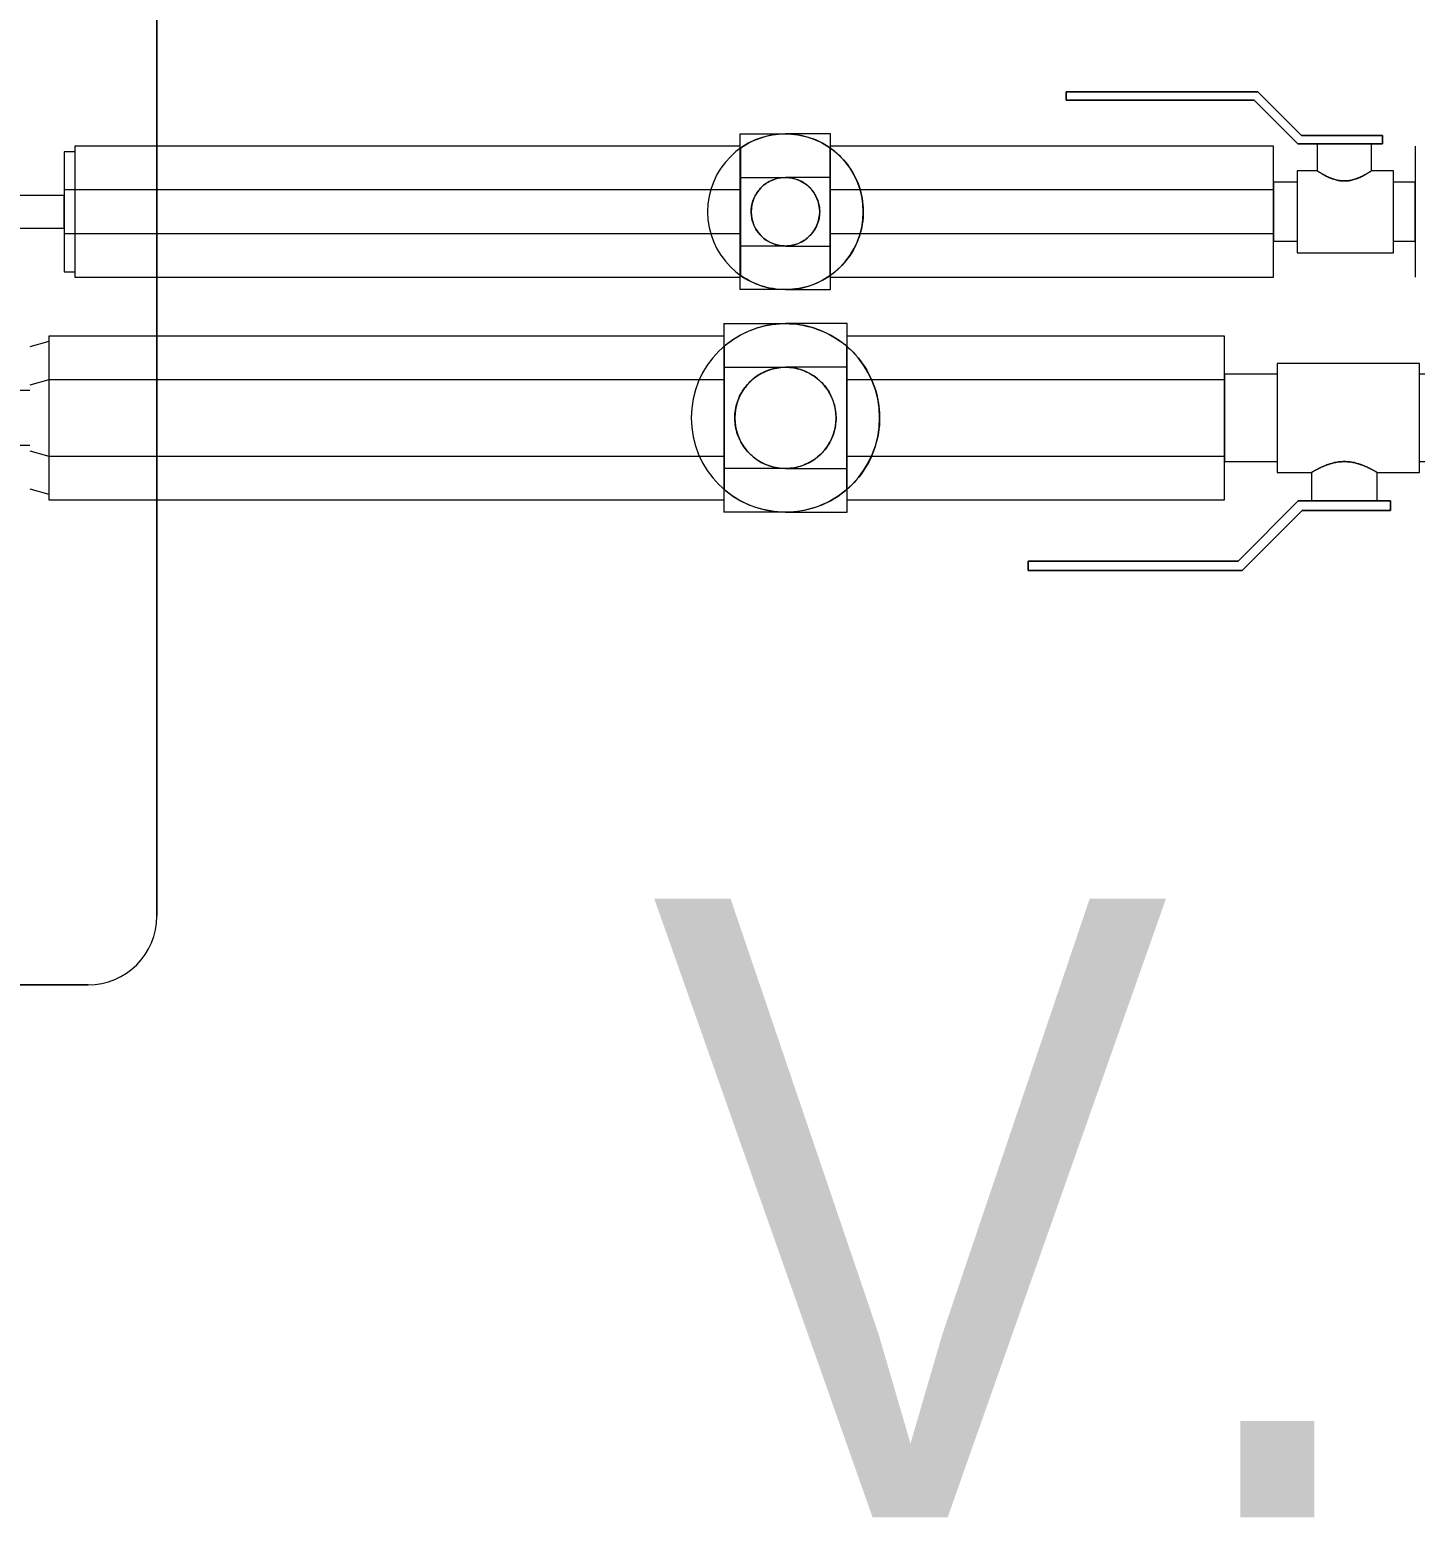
# Model space of a CAD drawing. Header units: metres. Extents: x 31.9 to 125.9, y -29 to 44.
# Drawn here: x 51.4224 to 51.8257, y -16.218 to -15.7851 of the extents above; entities that cross this region are included whole.
import ezdxf

# ---------------------------------------------------------------- set-up
doc = ezdxf.new("R2010")
doc.units = ezdxf.units.M
for name, color, linetype, lineweight in [('A-ANNO-NOTE', 7, 'Continuous', 9), ('M-EQPM', 7, 'Continuous', 18), ('P-PIPE', 7, 'Continuous', 18)]:
    doc.layers.add(name, color=color, linetype=linetype, lineweight=lineweight)
doc.styles.add('SansSerif_1', font='SANSS__.TTF', dxfattribs={"width": 0.9, "height": 0.0018})

# ---------------------------------------------------------------- blocks, each defined once
blk = doc.blocks.new('LG_VRF_Indoor_4-Way_42-48MBh - ARNU483TMC2-2049420-NIVEL 09')
at = {"layer": 'M-EQPM', "color": 1, "true_color": 0xff0000}
for p, q in [((-0.475, 0.455), (-0.475, -0.455)), ((-0.475, -0.455), (-0.475, 0.455)), ((-0.25475, -0.418), (-0.25475, -0.448)), ((-0.24525, -0.448), (-0.24525, -0.418)), ((-0.475, -0.421), (-0.475, -0.455)), ((-0.31795, -0.428), (-0.31795, -0.438)), ((-0.30205, -0.438), (-0.30205, -0.428)), ((-0.25475, -0.448), (-0.24525, -0.448)), ((-0.25475, -0.448), (-0.24525, -0.448)), ((-0.455, -0.475), (-0.421, -0.475)), ((-0.455, -0.475), (0.455, -0.475)), ((0.455, -0.475), (-0.455, -0.475)), ((-0.421, -0.475), (0.421, -0.475))]:
    blk.add_line(p, q, dxfattribs=at)
blk.add_arc((-0.455, -0.455), 0.02, 180, 270, dxfattribs=at)
blk.add_arc((-0.455, -0.455), 0.02, 180, 270, dxfattribs=at)
blk.add_arc((-0.455, -0.455), 0.02, 180, 270, dxfattribs=at)
blk = doc.blocks.new('Elbow - Welded - REFRIGERACION  MULTI-V20-NIVEL 09')
at = {"layer": 'P-PIPE', "color": 1, "true_color": 0xff0000}
for p, q in [((51.66032, -15.89808), (51.66032, -15.88335)), ((51.66032, -15.91281), (51.66032, -15.89808))]:
    blk.add_line(p, q, dxfattribs=at)
at = {"layer": 'P-PIPE', "color": 1, "true_color": 0xff0000, "flags": 128}
for points in [[(51.66032, -15.88335), (51.6596, -15.88335), (51.65888, -15.88335), (51.65817, -15.88335), (51.65746, -15.88335), (51.65675, -15.88335), (51.65605, -15.88335), (51.65536, -15.88335), (51.65467, -15.88335), (51.654, -15.88335), (51.65333, -15.88335), (51.65268, -15.88335), (51.65203, -15.88335), (51.6514, -15.88335), (51.65079, -15.88335), (51.65019, -15.88335), (51.6496, -15.88335), (51.64904, -15.88335), (51.64849, -15.88335), (51.64796, -15.88335), (51.64745, -15.88335), (51.64696, -15.88335), (51.64649, -15.88335), (51.64604, -15.88335), (51.64562, -15.88335), (51.64522, -15.88335), (51.64484, -15.88335), (51.64449, -15.88335), (51.64417, -15.88335), (51.64387, -15.88335), (51.6436, -15.88335), (51.64335, -15.88335), (51.64313, -15.88335), (51.64294, -15.88335), (51.64277, -15.88335), (51.64264, -15.88335), (51.64253, -15.88335), (51.64245, -15.88335), (51.6424, -15.88335), (51.64238, -15.88335)], [(51.64238, -15.91281), (51.64239, -15.91281), (51.64243, -15.91281), (51.6425, -15.91281), (51.64261, -15.91281), (51.64273, -15.91281), (51.64289, -15.91281), (51.64307, -15.91281), (51.64329, -15.91281), (51.64353, -15.91281), (51.64379, -15.91281), (51.64408, -15.91281), (51.6444, -15.91281), (51.64475, -15.91281), (51.64512, -15.91281), (51.64551, -15.91281), (51.64593, -15.91281), (51.64637, -15.91281), (51.64683, -15.91281), (51.64731, -15.91281), (51.64782, -15.91281), (51.64834, -15.91281), (51.64889, -15.91281), (51.64945, -15.91281), (51.65003, -15.91281), (51.65062, -15.91281), (51.65124, -15.91281), (51.65186, -15.91281), (51.6525, -15.91281), (51.65315, -15.91281), (51.65382, -15.91281), (51.65449, -15.91281), (51.65517, -15.91281), (51.65587, -15.91281), (51.65656, -15.91281), (51.65727, -15.91281), (51.65798, -15.91281), (51.65869, -15.91281), (51.65941, -15.91281), (51.66012, -15.91281), (51.66032, -15.91281)]]:
    blk.add_lwpolyline(points, dxfattribs=at)
at = {"layer": 'P-PIPE', "color": 1, "true_color": 0xff0000}
for start, end in [(0, 180), (180, 0)]:
    blk.add_arc((51.64238, -15.89808), 0.01473, start, end, dxfattribs=at)
blk = doc.blocks.new('Elbow - Welded - REFRIGERACION  MULTI-V21-NIVEL 09')
at = {"layer": 'P-PIPE', "color": 1, "true_color": 0xff0000}
for p, q in [((51.62443, -15.88335), (51.62443, -15.89808)), ((51.62443, -15.89808), (51.62443, -15.91281))]:
    blk.add_line(p, q, dxfattribs=at)
at = {"layer": 'P-PIPE', "color": 1, "true_color": 0xff0000, "flags": 128}
for points in [[(51.62443, -15.88335), (51.62515, -15.88335), (51.62587, -15.88335), (51.62658, -15.88335), (51.62729, -15.88335), (51.628, -15.88335), (51.6287, -15.88335), (51.62939, -15.88335), (51.63008, -15.88335), (51.63075, -15.88335), (51.63142, -15.88335), (51.63208, -15.88335), (51.63272, -15.88335), (51.63335, -15.88335), (51.63396, -15.88335), (51.63456, -15.88335), (51.63515, -15.88335), (51.63572, -15.88335), (51.63626, -15.88335), (51.63679, -15.88335), (51.6373, -15.88335), (51.63779, -15.88335), (51.63826, -15.88335), (51.63871, -15.88335), (51.63913, -15.88335), (51.63953, -15.88335), (51.63991, -15.88335), (51.64026, -15.88335), (51.64058, -15.88335), (51.64088, -15.88335), (51.64116, -15.88335), (51.6414, -15.88335), (51.64162, -15.88335), (51.64181, -15.88335), (51.64198, -15.88335), (51.64211, -15.88335), (51.64222, -15.88335), (51.6423, -15.88335), (51.64235, -15.88335), (51.64237, -15.88335)], [(51.62764, -15.89808), (51.62765, -15.89749), (51.62769, -15.8969), (51.62775, -15.89632), (51.62783, -15.89573), (51.62794, -15.89515), (51.62806, -15.89458), (51.62822, -15.89401), (51.62839, -15.89344), (51.62859, -15.89289), (51.62881, -15.89234), (51.62905, -15.8918), (51.62931, -15.89128), (51.62959, -15.89076), (51.62989, -15.89025), (51.63022, -15.88976), (51.63056, -15.88928), (51.63092, -15.88882), (51.6313, -15.88836), (51.6317, -15.88793), (51.63211, -15.88751), (51.63254, -15.88711), (51.63299, -15.88672), (51.63345, -15.88636), (51.63393, -15.88601), (51.63442, -15.88568), (51.63492, -15.88537), (51.63543, -15.88509), (51.63596, -15.88482), (51.63649, -15.88457), (51.63704, -15.88435), (51.63759, -15.88414), (51.63815, -15.88396), (51.63872, -15.88381), (51.63929, -15.88367), (51.63987, -15.88356), (51.64045, -15.88347), (51.64104, -15.88341), (51.64163, -15.88336), (51.64222, -15.88335), (51.64238, -15.88335)], [(51.64238, -15.88335), (51.64297, -15.88336), (51.64355, -15.88339), (51.64414, -15.88345), (51.64472, -15.88353), (51.6453, -15.88364), (51.64588, -15.88377), (51.64645, -15.88392), (51.64701, -15.88409), (51.64757, -15.88429), (51.64811, -15.88451), (51.64865, -15.88475), (51.64918, -15.88501), (51.6497, -15.88529), (51.6502, -15.8856), (51.6507, -15.88592), (51.65117, -15.88626), (51.65164, -15.88662), (51.65209, -15.887), (51.65253, -15.8874), (51.65295, -15.88781), (51.65335, -15.88825), (51.65373, -15.88869), (51.6541, -15.88915), (51.65445, -15.88963), (51.65477, -15.89012), (51.65508, -15.89062), (51.65537, -15.89114), (51.65564, -15.89166), (51.65588, -15.8922), (51.65611, -15.89274), (51.65631, -15.89329), (51.65649, -15.89386), (51.65665, -15.89442), (51.65678, -15.895), (51.6569, -15.89558), (51.65698, -15.89616), (51.65705, -15.89674), (51.65709, -15.89733), (51.65711, -15.89792), (51.65711, -15.89808)], [(51.64238, -15.91281), (51.64179, -15.9128), (51.6412, -15.91277), (51.64061, -15.91271), (51.64003, -15.91263), (51.63945, -15.91252), (51.63887, -15.91239), (51.6383, -15.91224), (51.63774, -15.91207), (51.63719, -15.91187), (51.63664, -15.91165), (51.6361, -15.91141), (51.63557, -15.91115), (51.63505, -15.91087), (51.63455, -15.91056), (51.63406, -15.91024), (51.63358, -15.9099), (51.63311, -15.90954), (51.63266, -15.90916), (51.63223, -15.90876), (51.63181, -15.90835), (51.6314, -15.90791), (51.63102, -15.90747), (51.63065, -15.90701), (51.63031, -15.90653), (51.62998, -15.90604), (51.62967, -15.90554), (51.62938, -15.90502), (51.62911, -15.9045), (51.62887, -15.90396), (51.62864, -15.90342), (51.62844, -15.90287), (51.62826, -15.9023), (51.6281, -15.90174), (51.62797, -15.90116), (51.62786, -15.90058), (51.62777, -15.9), (51.6277, -15.89942), (51.62766, -15.89883), (51.62764, -15.89824), (51.62764, -15.89808)], [(51.65711, -15.89808), (51.6571, -15.89867), (51.65706, -15.89926), (51.657, -15.89984), (51.65692, -15.90043), (51.65682, -15.90101), (51.65669, -15.90158), (51.65654, -15.90215), (51.65636, -15.90271), (51.65617, -15.90327), (51.65595, -15.90382), (51.65571, -15.90436), (51.65544, -15.90488), (51.65516, -15.9054), (51.65486, -15.90591), (51.65454, -15.9064), (51.65419, -15.90688), (51.65383, -15.90734), (51.65345, -15.9078), (51.65306, -15.90823), (51.65264, -15.90865), (51.65221, -15.90905), (51.65176, -15.90944), (51.6513, -15.9098), (51.65083, -15.91015), (51.65034, -15.91048), (51.64983, -15.91079), (51.64932, -15.91107), (51.6488, -15.91134), (51.64826, -15.91159), (51.64771, -15.91181), (51.64716, -15.91201), (51.6466, -15.9122), (51.64603, -15.91235), (51.64546, -15.91249), (51.64488, -15.9126), (51.6443, -15.91269), (51.64371, -15.91275), (51.64312, -15.91279), (51.64253, -15.91281), (51.64238, -15.91281)], [(51.64238, -15.91281), (51.64236, -15.91281), (51.64232, -15.91281), (51.64225, -15.91281), (51.64215, -15.91281), (51.64202, -15.91281), (51.64186, -15.91281), (51.64168, -15.91281), (51.64147, -15.91281), (51.64123, -15.91281), (51.64096, -15.91281), (51.64067, -15.91281), (51.64035, -15.91281), (51.64, -15.91281), (51.63964, -15.91281), (51.63924, -15.91281), (51.63882, -15.91281), (51.63838, -15.91281), (51.63792, -15.91281), (51.63744, -15.91281), (51.63693, -15.91281), (51.63641, -15.91281), (51.63587, -15.91281), (51.6353, -15.91281), (51.63472, -15.91281), (51.63413, -15.91281), (51.63352, -15.91281), (51.63289, -15.91281), (51.63225, -15.91281), (51.6316, -15.91281), (51.63093, -15.91281), (51.63026, -15.91281), (51.62958, -15.91281), (51.62889, -15.91281), (51.62819, -15.91281), (51.62748, -15.91281), (51.62677, -15.91281), (51.62606, -15.91281), (51.62534, -15.91281), (51.62463, -15.91281), (51.62443, -15.91281)]]:
    blk.add_lwpolyline(points, dxfattribs=at)
at = {"layer": 'P-PIPE', "color": 1, "true_color": 0xff0000}
for start, end in [(0, 180), (180, 0)]:
    blk.add_arc((51.64238, -15.89808), 0.01473, start, end, dxfattribs=at)
blk = doc.blocks.new('Elbow - Welded - REFRIGERACION  MULTI-2058046-NIVEL 09')
at = {"layer": 'P-PIPE', "color": 11, "true_color": 0xff8080}
for p, q in [((51.62923, -15.82811), (51.62923, -15.83808)), ((51.62923, -15.83808), (51.62923, -15.84805))]:
    blk.add_line(p, q, dxfattribs=at)
at = {"layer": 'P-PIPE', "color": 11, "true_color": 0xff8080, "flags": 128}
for points in [[(51.62923, -15.82811), (51.62976, -15.82811), (51.63028, -15.82811), (51.6308, -15.82811), (51.63132, -15.82811), (51.63184, -15.82811), (51.63235, -15.82811), (51.63286, -15.82811), (51.63336, -15.82811), (51.63386, -15.82811), (51.63435, -15.82811), (51.63483, -15.82811), (51.6353, -15.82811), (51.63576, -15.82811), (51.63621, -15.82811), (51.63665, -15.82811), (51.63708, -15.82811), (51.6375, -15.82811), (51.6379, -15.82811), (51.63829, -15.82811), (51.63866, -15.82811), (51.63902, -15.82811), (51.63936, -15.82811), (51.63969, -15.82811), (51.64, -15.82811), (51.64029, -15.82811), (51.64057, -15.82811), (51.64082, -15.82811), (51.64106, -15.82811), (51.64128, -15.82811), (51.64148, -15.82811), (51.64166, -15.82811), (51.64182, -15.82811), (51.64196, -15.82811), (51.64208, -15.82811), (51.64218, -15.82811), (51.64226, -15.82811), (51.64232, -15.82811), (51.64236, -15.82811), (51.64238, -15.82811)], [(51.6324, -15.83808), (51.63241, -15.83768), (51.63244, -15.83728), (51.63248, -15.83689), (51.63253, -15.83649), (51.6326, -15.8361), (51.63269, -15.83571), (51.63279, -15.83532), (51.63291, -15.83494), (51.63304, -15.83457), (51.63319, -15.8342), (51.63335, -15.83383), (51.63353, -15.83348), (51.63372, -15.83313), (51.63393, -15.83278), (51.63415, -15.83245), (51.63438, -15.83212), (51.63462, -15.83181), (51.63488, -15.8315), (51.63515, -15.83121), (51.63543, -15.83093), (51.63572, -15.83065), (51.63602, -15.83039), (51.63633, -15.83015), (51.63666, -15.82991), (51.63699, -15.82969), (51.63733, -15.82948), (51.63768, -15.82929), (51.63803, -15.8291), (51.63839, -15.82894), (51.63876, -15.82879), (51.63914, -15.82865), (51.63952, -15.82853), (51.6399, -15.82842), (51.64029, -15.82833), (51.64068, -15.82825), (51.64108, -15.82819), (51.64147, -15.82815), (51.64187, -15.82812), (51.64227, -15.82811), (51.64238, -15.82811)], [(51.64238, -15.82811), (51.64277, -15.82812), (51.64317, -15.82814), (51.64357, -15.82818), (51.64396, -15.82824), (51.64436, -15.82831), (51.64475, -15.82839), (51.64513, -15.8285), (51.64551, -15.82861), (51.64589, -15.82875), (51.64626, -15.8289), (51.64662, -15.82906), (51.64698, -15.82924), (51.64733, -15.82943), (51.64767, -15.82963), (51.64801, -15.82985), (51.64833, -15.83008), (51.64865, -15.83033), (51.64895, -15.83058), (51.64925, -15.83085), (51.64953, -15.83113), (51.6498, -15.83142), (51.65006, -15.83173), (51.65031, -15.83204), (51.65054, -15.83236), (51.65077, -15.83269), (51.65098, -15.83303), (51.65117, -15.83338), (51.65135, -15.83374), (51.65152, -15.8341), (51.65167, -15.83447), (51.65181, -15.83484), (51.65193, -15.83522), (51.65204, -15.83561), (51.65213, -15.83599), (51.6522, -15.83638), (51.65226, -15.83678), (51.65231, -15.83718), (51.65233, -15.83757), (51.65235, -15.83797), (51.65235, -15.83808)], [(51.64238, -15.84805), (51.64198, -15.84804), (51.64158, -15.84802), (51.64118, -15.84798), (51.64079, -15.84792), (51.64039, -15.84785), (51.64001, -15.84777), (51.63962, -15.84766), (51.63924, -15.84755), (51.63886, -15.84741), (51.63849, -15.84726), (51.63813, -15.8471), (51.63777, -15.84692), (51.63742, -15.84673), (51.63708, -15.84653), (51.63675, -15.84631), (51.63642, -15.84608), (51.63611, -15.84583), (51.6358, -15.84558), (51.63551, -15.84531), (51.63522, -15.84503), (51.63495, -15.84474), (51.63469, -15.84443), (51.63444, -15.84412), (51.63421, -15.8438), (51.63399, -15.84347), (51.63378, -15.84313), (51.63358, -15.84278), (51.6334, -15.84242), (51.63323, -15.84206), (51.63308, -15.84169), (51.63295, -15.84132), (51.63282, -15.84094), (51.63272, -15.84055), (51.63263, -15.84017), (51.63255, -15.83977), (51.63249, -15.83938), (51.63245, -15.83898), (51.63242, -15.83859), (51.63241, -15.83819), (51.6324, -15.83808)], [(51.65235, -15.83808), (51.65234, -15.83848), (51.65232, -15.83888), (51.65228, -15.83927), (51.65222, -15.83967), (51.65215, -15.84006), (51.65206, -15.84045), (51.65196, -15.84084), (51.65184, -15.84122), (51.65171, -15.84159), (51.65156, -15.84196), (51.6514, -15.84233), (51.65122, -15.84268), (51.65103, -15.84303), (51.65082, -15.84338), (51.65061, -15.84371), (51.65037, -15.84403), (51.65013, -15.84435), (51.64987, -15.84465), (51.6496, -15.84495), (51.64932, -15.84523), (51.64903, -15.84551), (51.64873, -15.84577), (51.64842, -15.84601), (51.64809, -15.84625), (51.64776, -15.84647), (51.64742, -15.84668), (51.64708, -15.84687), (51.64672, -15.84706), (51.64636, -15.84722), (51.64599, -15.84737), (51.64561, -15.84751), (51.64523, -15.84763), (51.64485, -15.84774), (51.64446, -15.84783), (51.64407, -15.84791), (51.64368, -15.84797), (51.64328, -15.84801), (51.64288, -15.84804), (51.64248, -15.84805), (51.64238, -15.84805)], [(51.64238, -15.84805), (51.64237, -15.84805), (51.64233, -15.84805), (51.64228, -15.84805), (51.64221, -15.84805), (51.64211, -15.84805), (51.642, -15.84805), (51.64186, -15.84805), (51.64171, -15.84805), (51.64153, -15.84805), (51.64134, -15.84805), (51.64112, -15.84805), (51.64089, -15.84805), (51.64064, -15.84805), (51.64037, -15.84805), (51.64008, -15.84805), (51.63977, -15.84805), (51.63945, -15.84805), (51.63911, -15.84805), (51.63876, -15.84805), (51.63839, -15.84805), (51.638, -15.84805), (51.63761, -15.84805), (51.63719, -15.84805), (51.63677, -15.84805), (51.63633, -15.84805), (51.63588, -15.84805), (51.63543, -15.84805), (51.63496, -15.84805), (51.63448, -15.84805), (51.63399, -15.84805), (51.6335, -15.84805), (51.633, -15.84805), (51.63249, -15.84805), (51.63198, -15.84805), (51.63146, -15.84805), (51.63094, -15.84805), (51.63042, -15.84805), (51.6299, -15.84805), (51.62937, -15.84805), (51.62923, -15.84805)]]:
    blk.add_lwpolyline(points, dxfattribs=at)
at = {"layer": 'P-PIPE', "color": 11, "true_color": 0xff8080}
for start, end in [(0, 180), (180, 0)]:
    blk.add_arc((51.64238, -15.83808), 0.00997, start, end, dxfattribs=at)
blk = doc.blocks.new('Elbow - Welded - REFRIGERACION  MULTI-V24-NIVEL 09')
at = {"layer": 'P-PIPE', "color": 11, "true_color": 0xff8080}
for p, q in [((51.65552, -11.42308), (51.65552, -11.41311)), ((51.65552, -11.43305), (51.65552, -11.42308))]:
    blk.add_line(p, q, dxfattribs=at)
at = {"layer": 'P-PIPE', "color": 11, "true_color": 0xff8080, "flags": 128}
for points in [[(51.65552, -11.41311), (51.655, -11.41311), (51.65447, -11.41311), (51.65395, -11.41311), (51.65343, -11.41311), (51.65291, -11.41311), (51.6524, -11.41311), (51.65189, -11.41311), (51.65139, -11.41311), (51.65089, -11.41311), (51.6504, -11.41311), (51.64992, -11.41311), (51.64945, -11.41311), (51.64899, -11.41311), (51.64854, -11.41311), (51.6481, -11.41311), (51.64767, -11.41311), (51.64726, -11.41311), (51.64685, -11.41311), (51.64647, -11.41311), (51.64609, -11.41311), (51.64573, -11.41311), (51.64539, -11.41311), (51.64506, -11.41311), (51.64475, -11.41311), (51.64446, -11.41311), (51.64418, -11.41311), (51.64393, -11.41311), (51.64369, -11.41311), (51.64347, -11.41311), (51.64327, -11.41311), (51.64309, -11.41311), (51.64293, -11.41311), (51.64279, -11.41311), (51.64267, -11.41311), (51.64257, -11.41311), (51.64249, -11.41311), (51.64243, -11.41311), (51.64239, -11.41311), (51.64238, -11.41311)], [(51.64238, -11.43305), (51.64239, -11.43305), (51.64242, -11.43305), (51.64247, -11.43305), (51.64254, -11.43305), (51.64264, -11.43305), (51.64275, -11.43305), (51.64289, -11.43305), (51.64304, -11.43305), (51.64322, -11.43305), (51.64341, -11.43305), (51.64363, -11.43305), (51.64386, -11.43305), (51.64411, -11.43305), (51.64438, -11.43305), (51.64467, -11.43305), (51.64498, -11.43305), (51.6453, -11.43305), (51.64564, -11.43305), (51.64599, -11.43305), (51.64636, -11.43305), (51.64675, -11.43305), (51.64715, -11.43305), (51.64756, -11.43305), (51.64798, -11.43305), (51.64842, -11.43305), (51.64887, -11.43305), (51.64933, -11.43305), (51.64979, -11.43305), (51.65027, -11.43305), (51.65076, -11.43305), (51.65125, -11.43305), (51.65175, -11.43305), (51.65226, -11.43305), (51.65277, -11.43305), (51.65329, -11.43305), (51.65381, -11.43305), (51.65433, -11.43305), (51.65485, -11.43305), (51.65538, -11.43305), (51.65552, -11.43305)]]:
    blk.add_lwpolyline(points, dxfattribs=at)
at = {"layer": 'P-PIPE', "color": 11, "true_color": 0xff8080}
for start, end in [(0, 180), (180, 0)]:
    blk.add_arc((51.64238, -11.42308), 0.00997, start, end, dxfattribs=at)
blk = doc.blocks.new('Ball_Valve-Brass-Standard_Port-WATTS-WBVS3-0_38_Thru_3_00_Inch-Soldered - 3_8_-2001148-NIVEL 09')
at = {"layer": 'P-PIPE', "color": 11, "true_color": 0xff8080}
for p, q in [((51.8458, -11.38815), (51.79002, -11.38815)), ((51.79002, -11.38815), (51.79002, -11.39064)), ((51.79002, -11.39064), (51.79002, -11.38815)), ((51.79002, -11.38815), (51.8458, -11.38815)), ((51.8585, -11.40085), (51.8458, -11.38815)), ((51.8458, -11.38815), (51.8585, -11.40085)), ((51.79002, -11.39064), (51.84477, -11.39064)), ((51.84477, -11.39064), (51.79002, -11.39064)), ((51.84477, -11.39064), (51.85747, -11.40334)), ((51.85747, -11.40334), (51.84477, -11.39064)), ((51.85747, -11.40334), (51.88207, -11.40334)), ((51.88207, -11.40334), (51.85747, -11.40334)), ((51.88207, -11.40085), (51.8585, -11.40085)), ((51.8585, -11.40085), (51.88207, -11.40085)), ((51.86312, -11.40334), (51.86312, -11.41117)), ((51.87887, -11.40334), (51.86312, -11.40334)), ((51.87887, -11.40334), (51.86312, -11.40334)), ((51.87887, -11.41117), (51.87887, -11.40334)), ((51.88207, -11.40334), (51.88207, -11.40085)), ((51.88207, -11.40085), (51.88207, -11.40334)), ((51.86312, -11.41117), (51.85728, -11.41117)), ((51.85728, -11.41117), (51.85728, -11.42308)), ((51.88534, -11.41117), (51.87887, -11.41117)), ((51.88534, -11.42308), (51.88534, -11.41117)), ((51.85728, -11.41447), (51.85034, -11.41447)), ((51.85034, -11.41447), (51.85034, -11.42308)), ((51.85728, -11.41447), (51.85728, -11.42308)), ((51.89164, -11.41447), (51.88534, -11.41447)), ((51.88534, -11.42308), (51.88534, -11.41447)), ((51.89164, -11.42308), (51.89164, -11.41447)), ((51.85034, -11.42308), (51.85034, -11.43169)), ((51.85728, -11.42308), (51.85728, -11.43169)), ((51.85728, -11.42308), (51.85728, -11.43499)), ((51.88534, -11.43169), (51.88534, -11.42308)), ((51.88534, -11.43499), (51.88534, -11.42308)), ((51.89164, -11.43169), (51.89164, -11.42308)), ((51.85034, -11.43169), (51.85728, -11.43169)), ((51.88534, -11.43169), (51.89164, -11.43169)), ((51.85728, -11.43499), (51.88534, -11.43499))]:
    blk.add_line(p, q, dxfattribs=at)
for points in [[(51.86312, -11.41117), (51.86312, -11.41118), (51.86319, -11.41123), (51.86339, -11.41136), (51.86361, -11.41148), (51.86388, -11.41165), (51.8642, -11.41186), (51.86451, -11.41204), (51.86478, -11.4122), (51.86499, -11.41231), (51.86521, -11.41243), (51.86552, -11.41259), (51.86593, -11.41281), (51.86636, -11.41303), (51.86669, -11.41317), (51.86688, -11.41324), (51.86702, -11.4133), (51.86717, -11.41335), (51.86737, -11.41342), (51.86772, -11.41355), (51.86825, -11.41373), (51.8688, -11.41388), (51.86924, -11.41398), (51.86958, -11.41403), (51.86993, -11.41407), (51.8704, -11.41411), (51.87099, -11.41413), (51.87159, -11.41411), (51.87206, -11.41407), (51.8724, -11.41403), (51.87275, -11.41398), (51.87319, -11.41388), (51.87374, -11.41373), (51.87427, -11.41355), (51.87462, -11.41342), (51.87482, -11.41335), (51.87497, -11.4133), (51.87511, -11.41324), (51.8753, -11.41317), (51.87562, -11.41303), (51.87606, -11.41281), (51.87647, -11.41259), (51.87678, -11.41243), (51.877, -11.41231), (51.87721, -11.4122), (51.87748, -11.41204), (51.87779, -11.41186), (51.87811, -11.41165), (51.87838, -11.41148), (51.87859, -11.41136), (51.8788, -11.41123), (51.87887, -11.41118), (51.87887, -11.41117)], [(51.87887, -11.41117), (51.87887, -11.41118), (51.8788, -11.41123), (51.87859, -11.41136), (51.87838, -11.41148), (51.87811, -11.41165), (51.87779, -11.41186), (51.87748, -11.41204), (51.87721, -11.4122), (51.877, -11.41231), (51.87678, -11.41243), (51.87647, -11.41259), (51.87606, -11.41281), (51.87562, -11.41303), (51.8753, -11.41317), (51.87511, -11.41324), (51.87497, -11.4133), (51.87482, -11.41335), (51.87462, -11.41342), (51.87427, -11.41355), (51.87374, -11.41373), (51.87319, -11.41388), (51.87275, -11.41398), (51.8724, -11.41403), (51.87206, -11.41407), (51.87159, -11.41411), (51.87099, -11.41413), (51.8704, -11.41411), (51.86993, -11.41407), (51.86958, -11.41403), (51.86924, -11.41398), (51.8688, -11.41388), (51.86825, -11.41373), (51.86772, -11.41355), (51.86737, -11.41342), (51.86717, -11.41335), (51.86702, -11.4133), (51.86688, -11.41324), (51.86669, -11.41317), (51.86636, -11.41303), (51.86593, -11.41281), (51.86552, -11.41259), (51.86521, -11.41243), (51.86499, -11.41231), (51.86478, -11.4122), (51.86451, -11.41204), (51.8642, -11.41186), (51.86388, -11.41165), (51.86361, -11.41148), (51.86339, -11.41136), (51.86319, -11.41123), (51.86312, -11.41118), (51.86312, -11.41117)]]:
    blk.add_open_spline(points, degree=3, knots=[0, 0, 0, 0, 0.055556, 0.083333, 0.111111, 0.138889, 0.166667, 0.194444, 0.208333, 0.222222, 0.236111, 0.25, 0.277778, 0.305556, 0.319444, 0.326389, 0.333333, 0.340278, 0.347222, 0.361111, 0.388889, 0.416667, 0.430556, 0.444444, 0.458333, 0.472222, 0.5, 0.527778, 0.541667, 0.555556, 0.569444, 0.583333, 0.611111, 0.638889, 0.652778, 0.659722, 0.666667, 0.673611, 0.680556, 0.694444, 0.722222, 0.75, 0.763889, 0.777778, 0.791667, 0.805556, 0.833333, 0.861111, 0.888889, 0.916667, 0.944444, 1, 1, 1, 1], dxfattribs=at)
blk = doc.blocks.new('Ball_Valve-Brass-Standard_Port-WATTS-WBVS3-0_38_Thru_3_00_Inch-Soldered - 3_4_-2001134-NIVEL 09')
at = {"layer": 'P-PIPE', "color": 1, "true_color": 0xff0000}
for p, q in [((51.89289, -11.4672), (51.85149, -11.4672)), ((51.85149, -11.4672), (51.85149, -11.48308)), ((51.89289, -11.48308), (51.89289, -11.4672)), ((51.85149, -11.47038), (51.83607, -11.47038)), ((51.83607, -11.47038), (51.83607, -11.48308)), ((51.85149, -11.47038), (51.85149, -11.48308)), ((51.90592, -11.47038), (51.89289, -11.47038)), ((51.89289, -11.48308), (51.89289, -11.47038)), ((51.90592, -11.48308), (51.90592, -11.47038)), ((51.83607, -11.48308), (51.83607, -11.49578)), ((51.85149, -11.48308), (51.85149, -11.49578)), ((51.85149, -11.48308), (51.85149, -11.49895)), ((51.89289, -11.49578), (51.89289, -11.48308)), ((51.89289, -11.49895), (51.89289, -11.48308)), ((51.90592, -11.49578), (51.90592, -11.48308)), ((51.83607, -11.49578), (51.85149, -11.49578)), ((51.89289, -11.49578), (51.90592, -11.49578)), ((51.85149, -11.49895), (51.86147, -11.49895)), ((51.86147, -11.49895), (51.86147, -11.50724)), ((51.88052, -11.50724), (51.88052, -11.49895)), ((51.88052, -11.49895), (51.89289, -11.49895)), ((51.84007, -11.52474), (51.85757, -11.50724)), ((51.85757, -11.50724), (51.84007, -11.52474)), ((51.85757, -11.50724), (51.88446, -11.50724)), ((51.88446, -11.50724), (51.85757, -11.50724)), ((51.86147, -11.50724), (51.88052, -11.50724)), ((51.86147, -11.50724), (51.88052, -11.50724)), ((51.88446, -11.50724), (51.88446, -11.51003)), ((51.88446, -11.51003), (51.88446, -11.50724)), ((51.85873, -11.51003), (51.84122, -11.52753)), ((51.84122, -11.52753), (51.85873, -11.51003)), ((51.88446, -11.51003), (51.85873, -11.51003)), ((51.85873, -11.51003), (51.88446, -11.51003)), ((51.77892, -11.52753), (51.77892, -11.52474)), ((51.77892, -11.52474), (51.84007, -11.52474)), ((51.84007, -11.52474), (51.77892, -11.52474)), ((51.77892, -11.52474), (51.77892, -11.52753)), ((51.84122, -11.52753), (51.77892, -11.52753)), ((51.77892, -11.52753), (51.84122, -11.52753))]:
    blk.add_line(p, q, dxfattribs=at)
for points in [[(51.86147, -11.49895), (51.86147, -11.49894), (51.86155, -11.49889), (51.8618, -11.49875), (51.86206, -11.49861), (51.86238, -11.49843), (51.86277, -11.49821), (51.86314, -11.498), (51.86346, -11.49784), (51.86372, -11.49771), (51.86399, -11.49759), (51.86436, -11.49741), (51.86486, -11.49718), (51.86539, -11.49695), (51.86584, -11.49677), (51.86619, -11.49666), (51.86655, -11.49654), (51.86704, -11.49639), (51.86768, -11.4962), (51.86848, -11.49601), (51.8693, -11.49588), (51.87014, -11.49581), (51.871, -11.49579), (51.87185, -11.49581), (51.87269, -11.49588), (51.87351, -11.49601), (51.87431, -11.4962), (51.87494, -11.49639), (51.87544, -11.49654), (51.8758, -11.49666), (51.87614, -11.49677), (51.87659, -11.49695), (51.87713, -11.49718), (51.87762, -11.49741), (51.878, -11.49759), (51.87827, -11.49772), (51.87853, -11.49784), (51.87885, -11.498), (51.87922, -11.49821), (51.87961, -11.49843), (51.87993, -11.49861), (51.88019, -11.49875), (51.88044, -11.49889), (51.88052, -11.49894), (51.88052, -11.49895)], [(51.88052, -11.49895), (51.88052, -11.49894), (51.88044, -11.49889), (51.88019, -11.49875), (51.87993, -11.49861), (51.87961, -11.49843), (51.87922, -11.49821), (51.87885, -11.498), (51.87853, -11.49784), (51.87827, -11.49772), (51.878, -11.49759), (51.87762, -11.49741), (51.87713, -11.49718), (51.87659, -11.49695), (51.87614, -11.49677), (51.8758, -11.49666), (51.87544, -11.49654), (51.87494, -11.49639), (51.87431, -11.4962), (51.87351, -11.49601), (51.87269, -11.49588), (51.87185, -11.49581), (51.871, -11.49579), (51.87014, -11.49581), (51.8693, -11.49588), (51.86848, -11.49601), (51.86768, -11.4962), (51.86704, -11.49639), (51.86655, -11.49654), (51.86619, -11.49666), (51.86584, -11.49677), (51.86539, -11.49695), (51.86486, -11.49718), (51.86436, -11.49741), (51.86399, -11.49759), (51.86372, -11.49771), (51.86346, -11.49784), (51.86314, -11.498), (51.86277, -11.49821), (51.86238, -11.49843), (51.86206, -11.49861), (51.8618, -11.49875), (51.86155, -11.49889), (51.86147, -11.49894), (51.86147, -11.49895)]]:
    blk.add_open_spline(points, degree=3, knots=[0, 0, 0, 0, 0.055556, 0.083333, 0.111111, 0.138889, 0.166667, 0.194444, 0.208333, 0.222222, 0.236111, 0.25, 0.277778, 0.305556, 0.319444, 0.333333, 0.347222, 0.361111, 0.388889, 0.416667, 0.444444, 0.472222, 0.5, 0.527778, 0.555556, 0.583333, 0.611111, 0.638889, 0.652778, 0.666667, 0.680556, 0.694444, 0.722222, 0.75, 0.763889, 0.777778, 0.791667, 0.805556, 0.833333, 0.861111, 0.888889, 0.916667, 0.944444, 1, 1, 1, 1], dxfattribs=at)
blk = doc.blocks.new('VALVULA DE BOLA - VALVULA DE BOLA-580206-NIVEL 09')
at = {"layer": 'A-ANNO-NOTE', "insert": (-0.0017078, 0.0011891), "char_height": 0.0018, "width": 0.004329113, "attachment_point": 1, "style": 'SansSerif_1'}
blk.add_mtext('V.B', dxfattribs=at)

msp = doc.modelspace()

# ---------------------------------------------------------------- linework, layer by layer
at = {"layer": 'P-PIPE', "color": 11, "true_color": 0xff8080}
for p, q in [((51.62923, -15.81903), (51.43555, -15.81903)), ((51.43555, -15.81903), (51.43555, -15.85713)), ((51.62923, -15.86075), (51.62923, -15.81541)), ((51.65552, -15.86075), (51.65552, -15.81541)), ((51.78443, -15.81903), (51.65552, -15.81903)), ((51.78443, -15.85713), (51.78443, -15.81903)), ((51.82573, -15.81903), (51.82573, -15.85713)), ((51.43555, -15.82062), (51.43238, -15.82063)), ((51.43238, -15.82063), (51.43238, -15.85553)), ((51.62941, -15.81948), (51.62923, -15.81948)), ((51.62941, -15.85668), (51.62941, -15.81948)), ((51.65534, -15.81948), (51.65534, -15.85668)), ((51.65552, -15.81948), (51.65534, -15.81948)), ((51.43555, -15.83173), (51.43238, -15.83174)), ((51.62923, -15.83173), (51.43555, -15.83173)), ((51.78443, -15.83173), (51.65552, -15.83173)), ((51.43238, -15.84442), (51.43555, -15.84443)), ((51.43555, -15.84443), (51.62923, -15.84443)), ((51.65552, -15.84443), (51.78443, -15.84443)), ((51.43238, -15.85553), (51.43555, -15.85554)), ((51.43555, -15.85713), (51.62923, -15.85713)), ((51.62923, -15.85668), (51.62941, -15.85668)), ((51.65534, -15.85668), (51.65552, -15.85668)), ((51.65552, -15.85713), (51.78443, -15.85713))]:
    msp.add_line(p, q, dxfattribs=at)
at = {"layer": 'P-PIPE', "color": 1, "true_color": 0xff0000}
for p, q in [((51.62443, -15.87065), (51.62443, -15.92551)), ((51.66032, -15.92551), (51.66032, -15.87065)), ((51.62443, -15.87427), (51.42793, -15.87427)), ((51.42793, -15.87427), (51.42793, -15.92189)), ((51.77016, -15.87427), (51.66032, -15.87427)), ((51.77016, -15.92189), (51.77016, -15.87427)), ((51.42793, -15.87585), (51.42238, -15.87743)), ((51.62464, -15.87715), (51.62443, -15.87715)), ((51.62464, -15.91901), (51.62464, -15.87715)), ((51.66011, -15.87715), (51.66011, -15.91901)), ((51.66032, -15.87715), (51.66011, -15.87715)), ((51.42793, -15.88697), (51.42238, -15.88854)), ((51.62443, -15.88697), (51.42793, -15.88697)), ((51.77016, -15.88697), (51.66032, -15.88697)), ((51.42238, -15.90762), (51.42793, -15.90919)), ((51.42793, -15.90919), (51.62443, -15.90919)), ((51.66032, -15.90919), (51.77016, -15.90919)), ((51.42238, -15.91873), (51.42793, -15.9203)), ((51.42793, -15.92189), (51.62443, -15.92189)), ((51.62443, -15.91901), (51.62464, -15.91901)), ((51.66011, -15.91901), (51.66032, -15.91901)), ((51.66032, -15.92189), (51.77016, -15.92189))]:
    msp.add_line(p, q, dxfattribs=at)
at = {"layer": 'P-PIPE', "color": 11, "true_color": 0xff8080, "flags": 128}
for points in [[(51.62923, -15.81541), (51.62976, -15.81541), (51.63028, -15.81541), (51.6308, -15.81541), (51.63132, -15.81541), (51.63184, -15.81541), (51.63235, -15.81541), (51.63286, -15.81541), (51.63336, -15.81541), (51.63386, -15.81541), (51.63435, -15.81541), (51.63483, -15.81541), (51.6353, -15.81541), (51.63576, -15.81541), (51.63621, -15.81541), (51.63665, -15.81541), (51.63708, -15.81541), (51.6375, -15.81541), (51.6379, -15.81541), (51.63829, -15.81541), (51.63866, -15.81541), (51.63902, -15.81541), (51.63936, -15.81541), (51.63969, -15.81541), (51.64, -15.81541), (51.64029, -15.81541), (51.64057, -15.81541), (51.64082, -15.81541), (51.64106, -15.81541), (51.64128, -15.81541), (51.64148, -15.81541), (51.64166, -15.81541), (51.64182, -15.81541), (51.64196, -15.81541), (51.64208, -15.81541), (51.64218, -15.81541), (51.64226, -15.81541), (51.64232, -15.81541), (51.64236, -15.81541), (51.64238, -15.81541)], [(51.62941, -15.81948), (51.63017, -15.81898), (51.63094, -15.8185), (51.63173, -15.81806), (51.63254, -15.81765), (51.63337, -15.81727), (51.63421, -15.81693), (51.63506, -15.81662), (51.63592, -15.81635), (51.6368, -15.81611), (51.63768, -15.8159), (51.63857, -15.81573), (51.63947, -15.8156), (51.64037, -15.8155), (51.64128, -15.81544), (51.64218, -15.81541), (51.64238, -15.81541)], [(51.64238, -15.81541), (51.64328, -15.81543), (51.64419, -15.81548), (51.64509, -15.81557), (51.64599, -15.8157), (51.64688, -15.81586), (51.64776, -15.81606), (51.64864, -15.81629), (51.64951, -15.81656), (51.65036, -15.81686), (51.6512, -15.8172), (51.65203, -15.81757), (51.65285, -15.81797), (51.65364, -15.81841), (51.65442, -15.81887), (51.65518, -15.81937), (51.65592, -15.8199), (51.65663, -15.82045), (51.65733, -15.82104), (51.65799, -15.82165), (51.65864, -15.82228), (51.65926, -15.82295), (51.65985, -15.82363), (51.66041, -15.82434), (51.66095, -15.82508), (51.66145, -15.82583), (51.66193, -15.8266), (51.66237, -15.82739), (51.66278, -15.8282), (51.66316, -15.82903), (51.66351, -15.82986), (51.66382, -15.83072), (51.6641, -15.83158), (51.66434, -15.83245), (51.66455, -15.83334), (51.66472, -15.83423), (51.66485, -15.83512), (51.66495, -15.83602), (51.66502, -15.83693), (51.66505, -15.83784), (51.66505, -15.83808)], [(51.65552, -15.81541), (51.655, -15.81541), (51.65447, -15.81541), (51.65395, -15.81541), (51.65343, -15.81541), (51.65291, -15.81541), (51.6524, -15.81541), (51.65189, -15.81541), (51.65139, -15.81541), (51.65089, -15.81541), (51.6504, -15.81541), (51.64992, -15.81541), (51.64945, -15.81541), (51.64899, -15.81541), (51.64854, -15.81541), (51.6481, -15.81541), (51.64767, -15.81541), (51.64726, -15.81541), (51.64685, -15.81541), (51.64647, -15.81541), (51.64609, -15.81541), (51.64573, -15.81541), (51.64539, -15.81541), (51.64506, -15.81541), (51.64475, -15.81541), (51.64446, -15.81541), (51.64418, -15.81541), (51.64393, -15.81541), (51.64369, -15.81541), (51.64347, -15.81541), (51.64327, -15.81541), (51.64309, -15.81541), (51.64293, -15.81541), (51.64279, -15.81541), (51.64267, -15.81541), (51.64257, -15.81541), (51.64249, -15.81541), (51.64243, -15.81541), (51.64239, -15.81541), (51.64238, -15.81541)], [(51.66505, -15.83808), (51.66503, -15.83899), (51.66497, -15.83989), (51.66488, -15.84079), (51.66476, -15.84169), (51.6646, -15.84258), (51.6644, -15.84347), (51.66416, -15.84435), (51.6639, -15.84521), (51.66359, -15.84607), (51.66326, -15.84691), (51.66289, -15.84774), (51.66249, -15.84855), (51.66205, -15.84934), (51.66158, -15.85012), (51.66109, -15.85088), (51.66056, -15.85162), (51.66, -15.85234), (51.65942, -15.85303), (51.65881, -15.8537), (51.65817, -15.85434), (51.65751, -15.85496), (51.65682, -15.85555), (51.65611, -15.85612), (51.65538, -15.85665), (51.65463, -15.85716), (51.65385, -15.85763), (51.65306, -15.85808), (51.65225, -15.85849), (51.65143, -15.85887), (51.65059, -15.85921), (51.64974, -15.85952), (51.64888, -15.8598), (51.648, -15.86004), (51.64712, -15.86025), (51.64623, -15.86042), (51.64533, -15.86056), (51.64443, -15.86066), (51.64353, -15.86072), (51.64262, -15.86075), (51.64238, -15.86075)], [(51.64238, -15.86075), (51.64147, -15.86073), (51.64056, -15.86068), (51.63966, -15.86059), (51.63876, -15.86046), (51.63787, -15.8603), (51.63699, -15.8601), (51.63611, -15.85987), (51.63524, -15.8596), (51.63439, -15.8593), (51.63355, -15.85896), (51.63272, -15.85859), (51.63191, -15.85819), (51.63111, -15.85775), (51.63033, -15.85729), (51.62957, -15.85679), (51.62941, -15.85668)], [(51.64238, -15.86075), (51.64237, -15.86075), (51.64233, -15.86075), (51.64228, -15.86075), (51.64221, -15.86075), (51.64211, -15.86075), (51.642, -15.86075), (51.64186, -15.86075), (51.64171, -15.86075), (51.64153, -15.86075), (51.64134, -15.86075), (51.64112, -15.86075), (51.64089, -15.86075), (51.64064, -15.86075), (51.64037, -15.86075), (51.64008, -15.86075), (51.63977, -15.86075), (51.63945, -15.86075), (51.63911, -15.86075), (51.63876, -15.86075), (51.63839, -15.86075), (51.638, -15.86075), (51.63761, -15.86075), (51.63719, -15.86075), (51.63677, -15.86075), (51.63633, -15.86075), (51.63588, -15.86075), (51.63543, -15.86075), (51.63496, -15.86075), (51.63448, -15.86075), (51.63399, -15.86075), (51.6335, -15.86075), (51.633, -15.86075), (51.63249, -15.86075), (51.63198, -15.86075), (51.63146, -15.86075), (51.63094, -15.86075), (51.63042, -15.86075), (51.6299, -15.86075), (51.62937, -15.86075), (51.62923, -15.86075)], [(51.64238, -15.86075), (51.64239, -15.86075), (51.64242, -15.86075), (51.64247, -15.86075), (51.64254, -15.86075), (51.64264, -15.86075), (51.64275, -15.86075), (51.64289, -15.86075), (51.64304, -15.86075), (51.64322, -15.86075), (51.64341, -15.86075), (51.64363, -15.86075), (51.64386, -15.86075), (51.64411, -15.86075), (51.64438, -15.86075), (51.64467, -15.86075), (51.64498, -15.86075), (51.6453, -15.86075), (51.64564, -15.86075), (51.64599, -15.86075), (51.64636, -15.86075), (51.64675, -15.86075), (51.64715, -15.86075), (51.64756, -15.86075), (51.64798, -15.86075), (51.64842, -15.86075), (51.64887, -15.86075), (51.64933, -15.86075), (51.64979, -15.86075), (51.65027, -15.86075), (51.65076, -15.86075), (51.65125, -15.86075), (51.65175, -15.86075), (51.65226, -15.86075), (51.65277, -15.86075), (51.65329, -15.86075), (51.65381, -15.86075), (51.65433, -15.86075), (51.65485, -15.86075), (51.65538, -15.86075), (51.65552, -15.86075)]]:
    msp.add_lwpolyline(points, dxfattribs=at)
at = {"layer": 'P-PIPE', "color": 1, "true_color": 0xff0000, "flags": 128}
for points in [[(51.62443, -15.87065), (51.62515, -15.87065), (51.62587, -15.87065), (51.62658, -15.87065), (51.62729, -15.87065), (51.628, -15.87065), (51.6287, -15.87065), (51.62939, -15.87065), (51.63008, -15.87065), (51.63075, -15.87065), (51.63142, -15.87065), (51.63208, -15.87065), (51.63272, -15.87065), (51.63335, -15.87065), (51.63396, -15.87065), (51.63456, -15.87065), (51.63515, -15.87065), (51.63572, -15.87065), (51.63626, -15.87065), (51.63679, -15.87065), (51.6373, -15.87065), (51.63779, -15.87065), (51.63826, -15.87065), (51.63871, -15.87065), (51.63913, -15.87065), (51.63953, -15.87065), (51.63991, -15.87065), (51.64026, -15.87065), (51.64058, -15.87065), (51.64088, -15.87065), (51.64116, -15.87065), (51.6414, -15.87065), (51.64162, -15.87065), (51.64181, -15.87065), (51.64198, -15.87065), (51.64211, -15.87065), (51.64222, -15.87065), (51.6423, -15.87065), (51.64235, -15.87065), (51.64237, -15.87065)], [(51.62464, -15.87715), (51.62549, -15.87646), (51.62637, -15.8758), (51.62727, -15.87518), (51.6282, -15.87459), (51.62915, -15.87404), (51.63013, -15.87353), (51.63112, -15.87306), (51.63213, -15.87263), (51.63315, -15.87224), (51.63419, -15.87189), (51.63525, -15.87159), (51.63631, -15.87132), (51.63739, -15.8711), (51.63847, -15.87093), (51.63956, -15.87079), (51.64065, -15.8707), (51.64175, -15.87065), (51.64238, -15.87065)], [(51.66032, -15.87065), (51.6596, -15.87065), (51.65888, -15.87065), (51.65817, -15.87065), (51.65746, -15.87065), (51.65675, -15.87065), (51.65605, -15.87065), (51.65536, -15.87065), (51.65467, -15.87065), (51.654, -15.87065), (51.65333, -15.87065), (51.65268, -15.87065), (51.65203, -15.87065), (51.6514, -15.87065), (51.65079, -15.87065), (51.65019, -15.87065), (51.6496, -15.87065), (51.64904, -15.87065), (51.64849, -15.87065), (51.64796, -15.87065), (51.64745, -15.87065), (51.64696, -15.87065), (51.64649, -15.87065), (51.64604, -15.87065), (51.64562, -15.87065), (51.64522, -15.87065), (51.64484, -15.87065), (51.64449, -15.87065), (51.64417, -15.87065), (51.64387, -15.87065), (51.6436, -15.87065), (51.64335, -15.87065), (51.64313, -15.87065), (51.64294, -15.87065), (51.64277, -15.87065), (51.64264, -15.87065), (51.64253, -15.87065), (51.64245, -15.87065), (51.6424, -15.87065), (51.64238, -15.87065)], [(51.64238, -15.87065), (51.64347, -15.87067), (51.64457, -15.87073), (51.64566, -15.87084), (51.64675, -15.871), (51.64783, -15.87119), (51.6489, -15.87143), (51.64996, -15.87171), (51.65101, -15.87204), (51.65204, -15.8724), (51.65306, -15.87281), (51.65406, -15.87326), (51.65504, -15.87375), (51.65601, -15.87427), (51.65695, -15.87484), (51.65787, -15.87544), (51.65876, -15.87608), (51.65963, -15.87675), (51.66047, -15.87745), (51.66128, -15.87819), (51.66206, -15.87897), (51.6628, -15.87977), (51.66352, -15.8806), (51.6642, -15.88146), (51.66485, -15.88235), (51.66546, -15.88326), (51.66604, -15.88419), (51.66657, -15.88515), (51.66707, -15.88613), (51.66753, -15.88712), (51.66795, -15.88814), (51.66832, -15.88917), (51.66866, -15.89021), (51.66895, -15.89127), (51.6692, -15.89234), (51.66941, -15.89342), (51.66958, -15.8945), (51.6697, -15.89559), (51.66977, -15.89669), (51.66981, -15.89778), (51.66981, -15.89808)], [(51.66981, -15.89808), (51.66979, -15.89918), (51.66972, -15.90027), (51.66961, -15.90136), (51.66946, -15.90245), (51.66926, -15.90353), (51.66902, -15.9046), (51.66874, -15.90566), (51.66842, -15.90671), (51.66805, -15.90774), (51.66764, -15.90876), (51.6672, -15.90977), (51.66671, -15.91075), (51.66618, -15.91171), (51.66562, -15.91265), (51.66502, -15.91357), (51.66438, -15.91446), (51.66371, -15.91533), (51.663, -15.91617), (51.66226, -15.91698), (51.66149, -15.91776), (51.66069, -15.91851), (51.65986, -15.91922), (51.659, -15.91991), (51.65811, -15.92055), (51.6572, -15.92116), (51.65626, -15.92174), (51.65531, -15.92228), (51.65433, -15.92277), (51.65333, -15.92323), (51.65232, -15.92365), (51.65129, -15.92403), (51.65024, -15.92436), (51.64918, -15.92466), (51.64812, -15.92491), (51.64704, -15.92511), (51.64595, -15.92528), (51.64486, -15.9254), (51.64377, -15.92548), (51.64267, -15.92551), (51.64238, -15.92551)], [(51.64238, -15.92551), (51.64128, -15.92549), (51.64018, -15.92543), (51.63909, -15.92532), (51.63801, -15.92516), (51.63693, -15.92497), (51.63585, -15.92473), (51.63479, -15.92445), (51.63375, -15.92412), (51.63271, -15.92376), (51.63169, -15.92335), (51.63069, -15.9229), (51.62971, -15.92241), (51.62874, -15.92189), (51.6278, -15.92132), (51.62689, -15.92072), (51.62599, -15.92008), (51.62513, -15.91941), (51.62464, -15.91901)], [(51.64238, -15.92551), (51.64236, -15.92551), (51.64232, -15.92551), (51.64225, -15.92551), (51.64215, -15.92551), (51.64202, -15.92551), (51.64186, -15.92551), (51.64168, -15.92551), (51.64147, -15.92551), (51.64123, -15.92551), (51.64096, -15.92551), (51.64067, -15.92551), (51.64035, -15.92551), (51.64, -15.92551), (51.63964, -15.92551), (51.63924, -15.92551), (51.63882, -15.92551), (51.63838, -15.92551), (51.63792, -15.92551), (51.63744, -15.92551), (51.63693, -15.92551), (51.63641, -15.92551), (51.63587, -15.92551), (51.6353, -15.92551), (51.63472, -15.92551), (51.63413, -15.92551), (51.63352, -15.92551), (51.63289, -15.92551), (51.63225, -15.92551), (51.6316, -15.92551), (51.63093, -15.92551), (51.63026, -15.92551), (51.62958, -15.92551), (51.62889, -15.92551), (51.62819, -15.92551), (51.62748, -15.92551), (51.62677, -15.92551), (51.62606, -15.92551), (51.62534, -15.92551), (51.62463, -15.92551), (51.62443, -15.92551)], [(51.64238, -15.92551), (51.64239, -15.92551), (51.64243, -15.92551), (51.6425, -15.92551), (51.64261, -15.92551), (51.64273, -15.92551), (51.64289, -15.92551), (51.64307, -15.92551), (51.64329, -15.92551), (51.64353, -15.92551), (51.64379, -15.92551), (51.64408, -15.92551), (51.6444, -15.92551), (51.64475, -15.92551), (51.64512, -15.92551), (51.64551, -15.92551), (51.64593, -15.92551), (51.64637, -15.92551), (51.64683, -15.92551), (51.64731, -15.92551), (51.64782, -15.92551), (51.64834, -15.92551), (51.64889, -15.92551), (51.64945, -15.92551), (51.65003, -15.92551), (51.65062, -15.92551), (51.65124, -15.92551), (51.65186, -15.92551), (51.6525, -15.92551), (51.65315, -15.92551), (51.65382, -15.92551), (51.65449, -15.92551), (51.65517, -15.92551), (51.65587, -15.92551), (51.65656, -15.92551), (51.65727, -15.92551), (51.65798, -15.92551), (51.65869, -15.92551), (51.65941, -15.92551), (51.66012, -15.92551), (51.66032, -15.92551)]]:
    msp.add_lwpolyline(points, dxfattribs=at)
at = {"layer": 'P-PIPE', "color": 11, "true_color": 0xff8080}
for start, end in [(90, 180), (0, 90), (180, 270), (270, 0)]:
    msp.add_arc((51.64238, -15.83808), 0.02267, start, end, dxfattribs=at)
at = {"layer": 'P-PIPE', "color": 1, "true_color": 0xff0000}
for start, end in [(90, 180), (0, 90), (180, 270), (270, 0)]:
    msp.add_arc((51.64238, -15.89808), 0.02743, start, end, dxfattribs=at)

# ---------------------------------------------------------------- block references
at = {"layer": 'A-ANNO-NOTE', "xscale": 100, "yscale": 100, "zscale": 100}
msp.add_blockref('VALVULA DE BOLA - VALVULA DE BOLA-580206-NIVEL 09', (51.77399, -16.15696), dxfattribs=at)
at = {"layer": 'M-EQPM', "color": 1, "true_color": 0xff0000, "rotation": 90.00000000000077}
msp.add_blockref('LG_VRF_Indoor_4-Way_42-48MBh - ARNU483TMC2-2049420-NIVEL 09', (50.98438, -15.58808), dxfattribs=at)
at = {"layer": 'P-PIPE', "color": 11, "true_color": 0xff8080}
for name, p in [('Ball_Valve-Brass-Standard_Port-WATTS-WBVS3-0_38_Thru_3_00_Inch-Soldered - 3_8_-2001148-NIVEL 09', (-0.06591, -4.415)), ('Elbow - Welded - REFRIGERACION  MULTI-2058046-NIVEL 09', (0, 0)), ('Elbow - Welded - REFRIGERACION  MULTI-V24-NIVEL 09', (0, -4.415))]:
    msp.add_blockref(name, p, dxfattribs=at)
at = {"layer": 'P-PIPE', "color": 1, "true_color": 0xff0000}
for name, p in [('Elbow - Welded - REFRIGERACION  MULTI-V21-NIVEL 09', (0, 0)), ('Elbow - Welded - REFRIGERACION  MULTI-V20-NIVEL 09', (0, 0)), ('Ball_Valve-Brass-Standard_Port-WATTS-WBVS3-0_38_Thru_3_00_Inch-Soldered - 3_4_-2001134-NIVEL 09', (-0.06591, -4.415))]:
    msp.add_blockref(name, p, dxfattribs=at)

doc.saveas('drawing.dxf')
